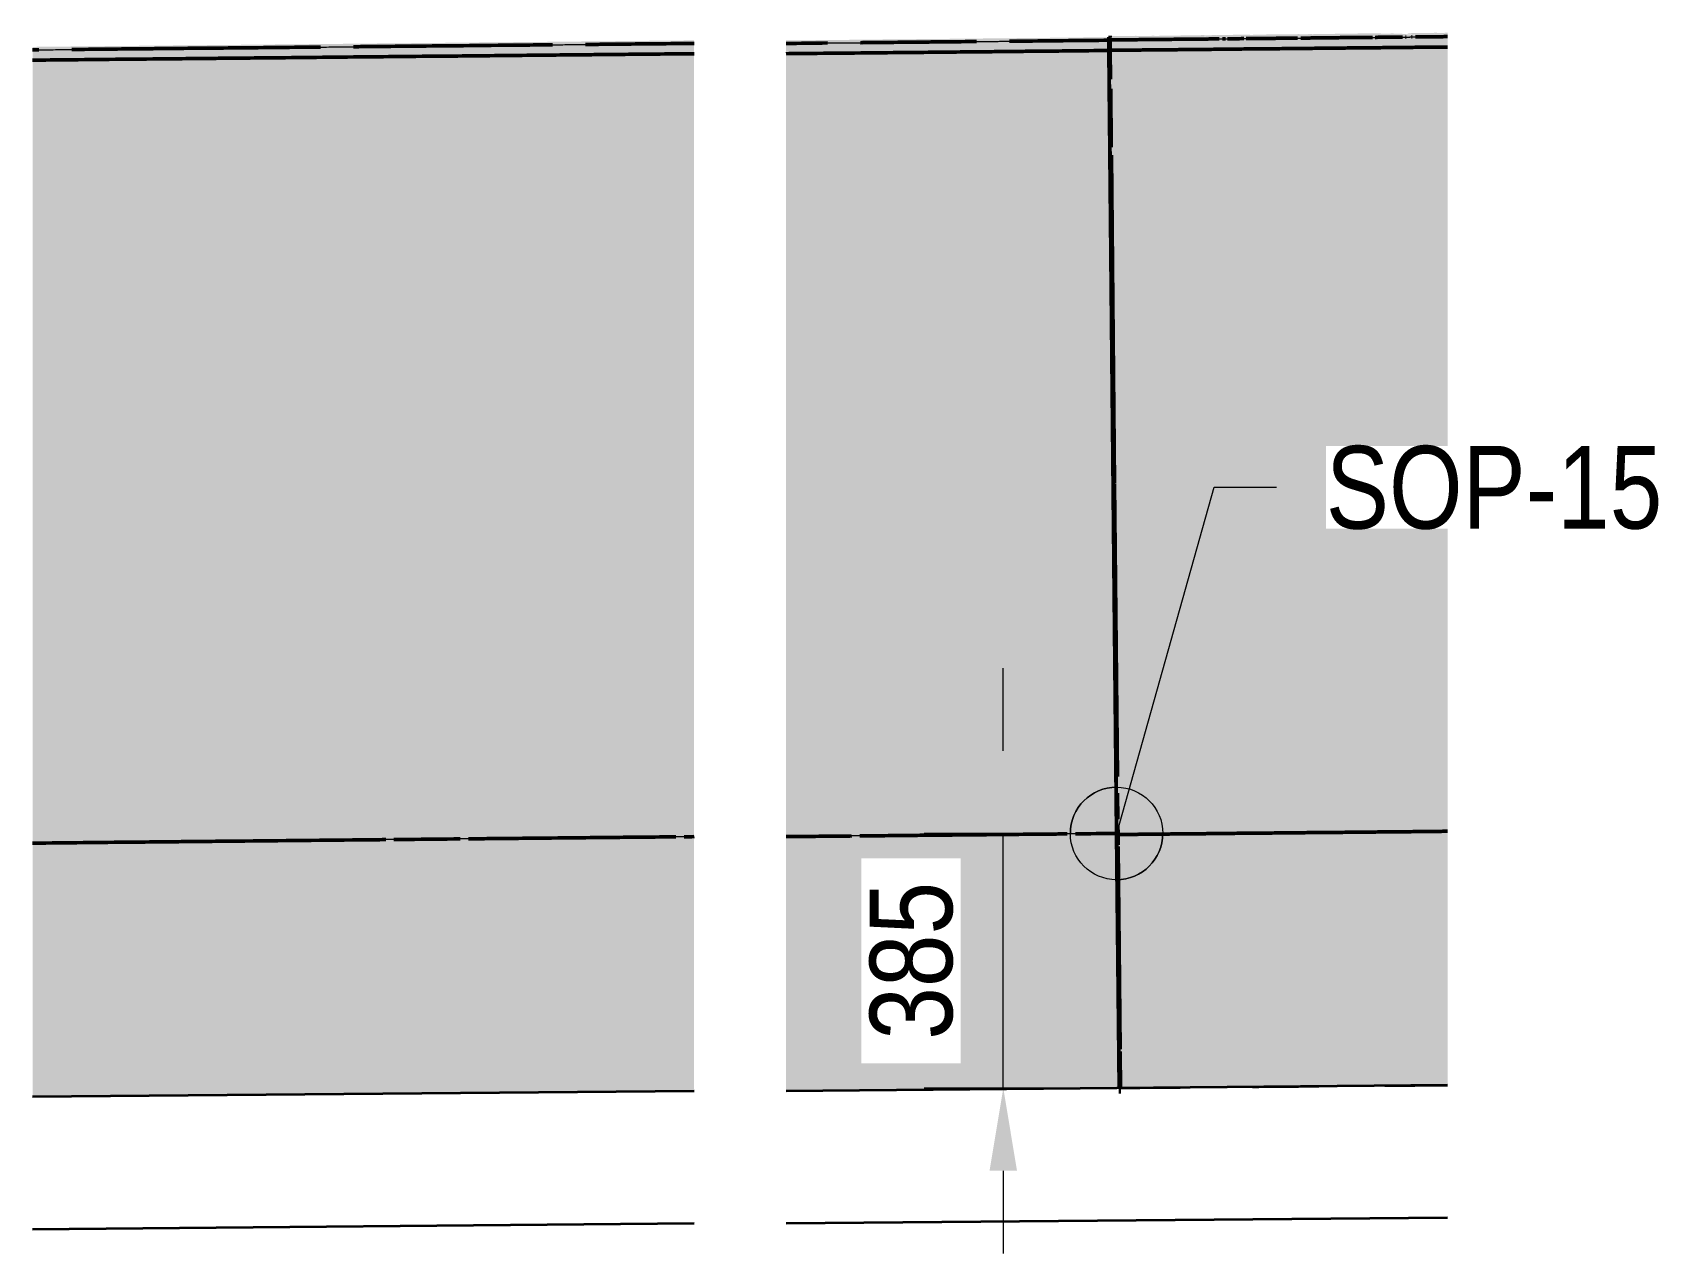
# Model space of a CAD drawing. Header units: metres. Extents: x 0 to 258, y 3 to 25.
# Drawn here: x 54.601 to 57.068, y 21.569 to 23.416 of the extents above; entities that cross this region are included whole.
import ezdxf

# ---------------------------------------------------------------- set-up
doc = ezdxf.new("R2010")
doc.units = ezdxf.units.M
doc.linetypes.add('JacobsDash', pattern=[0.0045, 0.003, -0.0015])
doc.layers.get('Defpoints').update_dxf_attribs({"color": 41})
for name, color, linetype, lineweight in [('A-ANNO-DIMS', 7, 'Continuous', 9), ('A-ANNO-NOTE', 7, 'Continuous', 9), ('A-FLOR', 7, 'Continuous', 50), ('A-FLOR-HDLN', 7, 'JacobsDash', 18), ('G-ANNO-TEXT', 7, 'Continuous', 9)]:
    doc.layers.add(name, color=color, linetype=linetype, lineweight=lineweight)
doc.styles.add('Arial Narrow_2', font='ARIALN.TTF', dxfattribs={"height": 0.125})
doc.dimstyles.new('Dimension_Standard_O__mm_', dxfattribs={"dimscale": 0.3048, "dimtxt": 0.127929, "dimasz": 0.410105, "dimexe": 0.393701, "dimexo": 0.246063, "dimgap": 0.246063, "dimtad": 1, "dimdec": 0, "dimlfac": 1000, "dimzin": 0, "dimdsep": 46, "dimtxsty": 'Arial Narrow_2', "dimsah": 1, "dimcen": 0.09, "dimaunit": 1, "dimadec": 4, "dimazin": 0, "dimtfac": 1, "dimtdec": 4, "dimtix": 1, "dimtmove": 0, "dimatfit": 3, "dimfxl": 1, "dimtvp": 1, "dimtfill": 1, "dimtolj": 1, "dimtzin": 0, "dimlwd": 18, "dimlwe": 18, "dimarcsym": 2})

# ---------------------------------------------------------------- blocks, each defined once
blk = doc.blocks.new('CS_SYMB_SETOUT POINT - 5mm-2022283-Section 179')
at = {"layer": 'A-ANNO-NOTE'}
h = blk.add_hatch(color=256, dxfattribs=at)
edge = h.paths.add_edge_path()
edge.add_line((338.8629, 22.2748), (338.8629, 22.2048))
edge.add_line((338.8629, 22.2048), (338.7929, 22.2048))
edge.add_arc((338.8629, 22.2048), 0.07, 90, 180, ccw=False)
h = blk.add_hatch(color=256, dxfattribs=at)
edge = h.paths.add_edge_path()
edge.add_line((338.8629, 22.1348), (338.8629, 22.2048))
edge.add_line((338.8629, 22.2048), (338.9329, 22.2048))
edge.add_arc((338.8629, 22.2048), 0.07, 270, 360, ccw=False)
for p, q in [((338.8629, 22.1098), (338.8629, 22.2998)), ((338.8629, 22.2048), (338.8629, 22.2748)), ((338.7679, 22.2048), (338.9579, 22.2048)), ((338.7929, 22.2048), (338.8629, 22.2048)), ((338.9329, 22.2048), (338.8629, 22.2048)), ((338.8629, 22.2048), (338.8629, 22.1348))]:
    blk.add_line(p, q, dxfattribs=at)
blk.add_circle((338.8629, 22.2048), 0.07, dxfattribs=at)
for start, end in [(90, 180), (270, 360)]:
    blk.add_arc((338.8629, 22.2048), 0.07, start, end, dxfattribs=at)
blk = doc.blocks.new('DIMBLOCK16-Section 179')
at = {"layer": 'A-ANNO-DIMS', "color": 0, "lineweight": 18, "transparency": 16777216}
for p, q in [((56.07, 22.3298), (56.07, 22.4548)), ((56.0716, 22.2048), (55.95, 22.2048)), ((56.07, 21.8194), (56.07, 22.2048)), ((56.1474, 21.8194), (55.95, 21.8194)), ((56.07, 21.6944), (56.07, 21.5694))]:
    blk.add_line(p, q, dxfattribs=at)
at = {"layer": 'A-ANNO-DIMS', "color": 0, "transparency": 16777216}
for points in [[(56.0492, 22.3298), (56.0908, 22.3298), (56.07, 22.2048)], [(56.0492, 21.6944), (56.0908, 21.6944), (56.07, 21.8194)]]:
    blk.add_solid(points, dxfattribs=at)
at = {"layer": 'Defpoints', "color": 0, "transparency": 16777216}
for p in [(56.07, 22.2048), (56.1466, 22.2048), (56.2224, 21.8194)]:
    blk.add_point(p, dxfattribs=at)
at = {"layer": 'A-ANNO-DIMS', "color": 0, "lineweight": 18, "transparency": 16777216, "insert": (55.9312, 22.0121), "char_height": 0.125, "width": 0.285099, "attachment_point": 5, "rotation": 90, "style": 'Arial Narrow_2', "bg_fill": 3, "box_fill_scale": 1.1, "bg_fill_color": 256, "bg_fill_true_color": 13158600, "bg_fill_transparency": 0}
blk.add_mtext('\\A1;385', dxfattribs=at)

msp = doc.modelspace()

# ---------------------------------------------------------------- hatches: boundary and pattern name
at = {"layer": 'A-FLOR', "lineweight": 5, "true_color": 0xc0c0c0}
h = msp.add_hatch(color=9, dxfattribs=at)
h.paths.add_polyline_path([(56.2535, 23.4055), (56.2508, 23.4061), (56.2319, 23.406), (56.2319, 23.4058), (56.2498, 23.4056)])
h.paths.add_polyline_path([(56.2682, 23.4057), (56.264, 23.4062), (56.2435, 23.4074), (56.2319, 23.4073), (56.2319, 23.407), (56.2679, 23.4057)])
h.paths.add_polyline_path([(56.7266, 23.4153), (56.7134, 23.4161), (56.7209, 23.4156), (56.7263, 23.4153)])
h.paths.add_polyline_path([(56.2821, 23.4058), (56.281, 23.4061), (56.2672, 23.408), (56.3016, 23.406), (56.7426, 23.4105), (56.7426, 23.4153), (56.723, 23.4162), (56.723, 23.4162), (56.7209, 23.4159), (56.719, 23.4157), (56.7035, 23.416), (56.6828, 23.4154), (56.6775, 23.4154), (56.687, 23.4148), (56.6816, 23.4145), (56.6994, 23.4122), (56.6719, 23.4147), (56.6662, 23.4147), (56.6581, 23.4152), (56.6528, 23.4147), (56.6331, 23.4153), (56.583, 23.4148), (56.5771, 23.4148), (56.564, 23.4141), (56.5548, 23.4143), (56.5392, 23.4144), (56.5392, 23.414), (56.5314, 23.4141), (56.5343, 23.4135), (56.5157, 23.4141), (56.5157, 23.4137), (56.5006, 23.414), (56.5005, 23.414), (56.4531, 23.4133), (56.4443, 23.4134), (56.4489, 23.4129), (56.4297, 23.4133), (56.417, 23.413), (56.4069, 23.413), (56.4062, 23.4128), (56.385, 23.4128), (56.3827, 23.4127), (56.3934, 23.412), (56.3671, 23.4127), (56.3671, 23.4127), (56.3728, 23.4122), (56.3603, 23.4124), (56.3593, 23.4122), (56.3436, 23.4121), (56.3165, 23.4116), (56.3058, 23.4118), (56.3068, 23.4113), (56.2944, 23.4116), (56.2959, 23.411), (56.2858, 23.4114), (56.2824, 23.411), (56.2669, 23.4117), (56.2732, 23.4113), (56.26, 23.4115), (56.2436, 23.4115), (56.2436, 23.4115), (56.2419, 23.4113), (56.2318, 23.411), (56.2319, 23.4078), (56.2613, 23.4075), (56.2821, 23.4058)])
h.paths.add_polyline_path([(56.2909, 23.4059), (56.2869, 23.4063), (56.2889, 23.406)])
h.paths.add_polyline_path([(56.3147, 23.4073), (56.2983, 23.4084), (56.3124, 23.4075)])
h.paths.add_polyline_path([(56.254, 23.4077), (56.2534, 23.4078), (56.2539, 23.4077)])
h.paths.add_polyline_path([(56.3428, 23.4082), (56.3428, 23.4082), (56.3416, 23.4083)])
h.paths.add_polyline_path([(56.3856, 23.4105), (56.3627, 23.4115), (56.3761, 23.411), (56.3845, 23.4106)])
h.paths.add_polyline_path([(56.7426, 23.4153), (56.7426, 23.4164), (56.7348, 23.4158)])
for points in [[(54.6007, 23.3903), (55.602, 23.4), (55.602, 23.4046), (54.6007, 23.3948), (54.6007, 23.3904)], [(54.6007, 23.3747), (55.602, 23.3845), (55.602, 23.4), (54.6007, 23.3903), (54.6007, 23.3751)], [(55.7413, 23.4), (56.2298, 23.4048), (56.2298, 23.4094), (56.2245, 23.4094), (56.2232, 23.4093), (55.7413, 23.4045)], [(55.7413, 23.3845), (56.23, 23.3893), (56.2298, 23.4048), (55.7413, 23.4), (55.7413, 23.3923)], [(55.7413, 22.1999), (56.2416, 22.2048), (56.23, 23.3893), (55.7413, 23.3845), (55.7413, 22.2191)], [(56.2321, 23.3896), (56.7426, 23.3946), (56.7426, 23.4103), (56.2319, 23.4053), (56.232, 23.396)], [(54.6007, 22.1902), (55.602, 22.1999), (55.602, 23.3845), (54.6007, 23.3747), (54.6007, 22.2584)], [(55.7413, 21.8149), (56.2453, 21.8193), (56.2416, 22.2048), (55.7413, 22.1999), (55.7413, 21.8163)], [(54.6007, 21.8062), (55.602, 21.815), (55.602, 22.1999), (54.6007, 22.1902), (54.6007, 21.8493)], [(56.2474, 21.8194), (56.2474, 21.8194), (56.2472, 21.8359)]]:
    msp.add_hatch(color=9, dxfattribs=at).paths.add_polyline_path(points)
h = msp.add_hatch(color=9, dxfattribs=at)
h.paths.add_polyline_path([(56.2437, 22.2032), (56.7426, 22.208), (56.7426, 23.3946), (56.2321, 23.3896), (56.2436, 22.207)])
h.paths.add_polyline_path([(56.6634, 22.2073), (56.6634, 22.2073), (56.6633, 22.214)])
h.paths.add_polyline_path([(56.6472, 22.4219), (56.6472, 22.4219), (56.6434, 22.436)])
h = msp.add_hatch(color=9, dxfattribs=at)
h.paths.add_polyline_path([(56.6204, 22.2068), (56.6204, 22.2068), (56.62, 22.1981)])
h.paths.add_polyline_path([(56.2761, 22.2035), (56.2761, 22.2035), (56.2755, 22.1931)])
h.paths.add_polyline_path([(56.2474, 21.8194), (56.7426, 21.8237), (56.7426, 22.208), (56.2437, 22.2032), (56.2473, 21.8359)])

# ---------------------------------------------------------------- linework, layer by layer
at = {"layer": 'A-FLOR'}
for p, q in [((56.2318, 23.4106), (56.2318, 23.4114)), ((56.2298, 23.4094), (56.2298, 23.4048)), ((56.2298, 23.4048), (56.23, 23.3893)), ((56.23, 23.3893), (56.2416, 22.2048)), ((56.2318, 23.4099), (56.2318, 23.4106)), ((56.2318, 23.4091), (56.2318, 23.4099)), ((56.2319, 23.4053), (56.2319, 23.406)), ((56.232, 23.3896), (56.2319, 23.4053)), ((56.2325, 23.3457), (56.232, 23.3896)), ((56.2335, 23.2433), (56.2326, 23.3314)), ((56.2385, 22.7345), (56.2336, 23.2308)), ((56.2428, 22.291), (56.2385, 22.7339)), ((56.2434, 22.2266), (56.243, 22.2657)), ((56.2416, 22.2048), (56.2453, 21.8193)), ((56.2437, 22.2032), (56.2435, 22.2178)), ((56.2438, 22.1875), (56.2437, 22.2032)), ((56.2468, 21.8783), (56.2438, 22.1849)), ((56.2474, 21.8194), (56.2469, 21.875))]:
    msp.add_line(p, q, dxfattribs=at)
at = {"layer": 'A-FLOR', "lineweight": 35}
for p, q in [((55.602, 21.815), (54.6007, 21.8062)), ((56.7426, 21.8237), (55.7413, 21.8149)), ((54.6007, 21.6062), (55.602, 21.615)), ((55.7413, 21.6149), (56.7426, 21.6237))]:
    msp.add_line(p, q, dxfattribs=at)
at = {"layer": 'A-FLOR'}
for points, knots in [([(54.6007, 23.3903), (54.6029, 23.3903), (54.6061, 23.3903), (54.6092, 23.3903), (54.6101, 23.3904)], [-0.0470848536, -0.0470848536, -0.0470848536, -0.0470848536, -0.046875, -0.0467882633, -0.0467882633, -0.0467882633, -0.0467882633]), ([(54.8358, 23.3926), (54.842, 23.3926), (54.8671, 23.3929), (54.8922, 23.3931), (54.911, 23.3933)], [-0.039651071, -0.039651071, -0.039651071, -0.039651071, -0.0390625, -0.037272169, -0.037272169, -0.037272169, -0.037272169]), ([(55.0866, 23.395), (55.0916, 23.3951), (55.1083, 23.3952), (55.125, 23.3954), (55.1368, 23.3955)], [-0.031720856, -0.031720856, -0.031720856, -0.031720856, -0.03125, -0.030134925, -0.030134925, -0.030134925, -0.030134925]), ([(55.2622, 23.3967), (55.291, 23.397), (55.3328, 23.3974), (55.3746, 23.3978), (55.3876, 23.398)], [-0.026169707, -0.026169707, -0.026169707, -0.026169707, -0.0234375, -0.0222046, -0.0222046, -0.0222046, -0.0222046]), ([(55.4628, 23.3987), (55.4659, 23.3987), (55.4743, 23.3988), (55.4827, 23.3989), (55.4879, 23.3989)], [-0.0198254424, -0.0198254424, -0.0198254424, -0.0198254424, -0.01953125, -0.0190326633, -0.0190326633, -0.0190326633, -0.0190326633]), ([(55.5381, 23.3994), (55.5573, 23.3996), (55.5786, 23.3998), (55.5999, 23.4), (55.602, 23.4)], [-0.017446377, -0.017446377, -0.017446377, -0.017446377, -0.015625, -0.015424969, -0.015424969, -0.015424969, -0.015424969]), ([(55.8541, 23.4011), (55.856, 23.4012), (55.8727, 23.4013), (55.8894, 23.4015), (55.9042, 23.4016)], [-0.011895321, -0.011895321, -0.011895321, -0.011895321, -0.01171875, -0.010309601, -0.010309601, -0.010309601, -0.010309601]), ([(56.0046, 23.3871), (55.9975, 23.387), (55.9724, 23.3868), (55.9474, 23.3865), (55.9294, 23.3863)], [0.007137193, 0.007137193, 0.007137193, 0.007137193, 0.0078125, 0.009516257, 0.009516257, 0.009516257, 0.009516257]), ([(55.9794, 23.4024), (55.9806, 23.4024), (55.9973, 23.4025), (56.014, 23.4027), (56.0295, 23.4029)], [-0.007930214, -0.007930214, -0.007930214, -0.007930214, -0.0078125, -0.006344171, -0.006344171, -0.006344171, -0.006344171]), ([(56.0798, 23.3878), (56.0785, 23.3878), (56.0668, 23.3877), (56.0418, 23.3874), (56.018, 23.3872), (56.0046, 23.3871)], [0.004758128, 0.004758128, 0.004758128, 0.004758128, 0.004882812, 0.005859375, 0.007136996, 0.007136996, 0.007136996, 0.007136996]), ([(56.1301, 23.3883), (56.1223, 23.3882), (56.1056, 23.3881), (56.0888, 23.3879), (56.0798, 23.3878)], [0.003172086, 0.003172086, 0.003172086, 0.003172086, 0.00390625, 0.004757941, 0.004757941, 0.004757941, 0.004757941]), ([(56.1048, 23.4036), (56.1054, 23.4036), (56.1267, 23.4038), (56.1686, 23.4042), (56.2095, 23.4046), (56.2298, 23.4048)], [-0.003965107, -0.003965107, -0.003965107, -0.003965107, -0.00390625, -0.001953125, 0, 0, 0, 0]), ([(56.23, 23.3893), (56.2096, 23.3891), (56.1765, 23.3888), (56.143, 23.3884), (56.1301, 23.3883)], [0, 0, 0, 0, 0.001953125, 0.003171984, 0.003171984, 0.003171984, 0.003171984]), ([(56.2319, 23.4053), (56.2361, 23.4053), (56.2422, 23.4054), (56.2461, 23.4054), (56.2476, 23.4055), (56.2481, 23.4055)], [0, 0, 0, 0, 0.000488281, 0.000976562, 0.001292526, 0.001292526, 0.001292526, 0.001292526]), ([(56.2583, 23.3898), (56.2572, 23.3898), (56.2555, 23.3898), (56.2532, 23.3898), (56.2513, 23.3898), (56.2492, 23.3898), (56.2468, 23.3897), (56.2424, 23.3897), (56.2363, 23.3896), (56.232, 23.3896)], [-0.00390625, -0.00390625, -0.00390625, -0.00390625, -0.002929688, -0.002441406, -0.001953125, -0.001464844, -0.000976562, -0.000488281, 0, 0, 0, 0]), ([(56.2481, 23.4055), (56.2484, 23.4055), (56.2495, 23.4055), (56.2512, 23.4055), (56.2526, 23.4055), (56.2534, 23.4055), (56.2535, 23.4055)], [0.001292825, 0.001292825, 0.001292825, 0.001292825, 0.001464844, 0.001953125, 0.002441406, 0.002582664, 0.002582664, 0.002582664, 0.002582664]), ([(56.2535, 23.4055), (56.254, 23.4055), (56.2556, 23.4055), (56.2578, 23.4056), (56.2596, 23.4056), (56.2602, 23.4056)], [0.00258565, 0.00258565, 0.00258565, 0.00258565, 0.002929688, 0.00390625, 0.004522375, 0.004522375, 0.004522375, 0.004522375]), ([(56.2625, 23.3899), (56.2622, 23.3899), (56.2608, 23.3899), (56.2594, 23.3899), (56.2583, 23.3898)], [-0.005171158, -0.005171158, -0.005171158, -0.005171158, -0.004882812, -0.00390625, -0.00390625, -0.00390625, -0.00390625]), ([(56.2602, 23.4056), (56.2606, 23.4056), (56.2621, 23.4056), (56.2638, 23.4056), (56.2651, 23.4056), (56.2654, 23.4056)], [0.004524887, 0.004524887, 0.004524887, 0.004524887, 0.004882812, 0.005859375, 0.0061763, 0.0061763, 0.0061763, 0.0061763]), ([(56.2929, 23.3902), (56.2924, 23.3902), (56.29, 23.3902), (56.286, 23.3901), (56.2808, 23.3901), (56.2757, 23.39), (56.2713, 23.39), (56.2675, 23.3899), (56.2649, 23.3899), (56.2632, 23.3899), (56.2625, 23.3899)], [-0.01615779, -0.01615779, -0.01615779, -0.01615779, -0.015625, -0.01367188, -0.01171875, -0.00976562, -0.0078125, -0.00683594, -0.00585938, -0.0051713, -0.0051713, -0.0051713, -0.0051713]), ([(56.2663, 23.4056), (56.2666, 23.4056), (56.268, 23.4057), (56.2711, 23.4057), (56.2755, 23.4057), (56.2806, 23.4058), (56.2858, 23.4058), (56.2912, 23.4059), (56.2967, 23.4059), (56.3007, 23.406), (56.3027, 23.406)], [0.00646439, 0.00646439, 0.00646439, 0.00646439, 0.00683594, 0.0078125, 0.00976562, 0.01171875, 0.01367188, 0.015625, 0.01757812, 0.01939237, 0.01939237, 0.01939237, 0.01939237]), ([(56.2987, 23.3902), (56.2982, 23.3902), (56.2962, 23.3902), (56.2943, 23.3902), (56.2929, 23.3902)], [-0.018098463, -0.018098463, -0.018098463, -0.018098463, -0.017578125, -0.01616031, -0.01616031, -0.01616031, -0.01616031]), ([(56.3072, 23.3903), (56.3058, 23.3903), (56.3029, 23.3903), (56.3002, 23.3903), (56.2987, 23.3902)], [-0.020685197, -0.020685197, -0.020685197, -0.020685197, -0.01953125, -0.018099548, -0.018099548, -0.018099548, -0.018099548]), ([(56.3027, 23.406), (56.3028, 23.406), (56.3042, 23.406), (56.3057, 23.406), (56.307, 23.406)], [0.019394157, 0.019394157, 0.019394157, 0.019394157, 0.01953125, 0.020685197, 0.020685197, 0.020685197, 0.020685197]), ([(56.307, 23.406), (56.3102, 23.4061), (56.3181, 23.4061), (56.3271, 23.4062), (56.3324, 23.4063)], [0.020686231, 0.020686231, 0.020686231, 0.020686231, 0.0234375, 0.027147377, 0.027147377, 0.027147377, 0.027147377]), ([(56.3382, 23.3906), (56.3366, 23.3906), (56.3293, 23.3905), (56.3185, 23.3904), (56.3104, 23.3904), (56.3072, 23.3903)], [-0.028439919, -0.028439919, -0.028439919, -0.028439919, -0.02734375, -0.0234375, -0.020685992, -0.020685992, -0.020685992, -0.020685992]), ([(56.3324, 23.4063), (56.3327, 23.4063), (56.3336, 23.4063), (56.3345, 23.4063), (56.3352, 23.4063)], [0.0271493213, 0.0271493213, 0.0271493213, 0.0271493213, 0.02734375, 0.0277947006, 0.0277947006, 0.0277947006, 0.0277947006]), ([(56.3437, 23.4064), (56.346, 23.4064), (56.3537, 23.4065), (56.3614, 23.4066), (56.3668, 23.4066)], [0.029735543, 0.029735543, 0.029735543, 0.029735543, 0.03125, 0.034905484, 0.034905484, 0.034905484, 0.034905484]), ([(56.3554, 23.3908), (56.3538, 23.3908), (56.3509, 23.3908), (56.348, 23.3907), (56.3467, 23.3907)], [-0.032318629, -0.032318629, -0.032318629, -0.032318629, -0.03125, -0.030381383, -0.030381383, -0.030381383, -0.030381383]), ([(56.3726, 23.391), (56.3711, 23.3909), (56.3654, 23.3909), (56.3597, 23.3908), (56.3554, 23.3908)], [-0.036199095, -0.036199095, -0.036199095, -0.036199095, -0.03515625, -0.032320621, -0.032320621, -0.032320621, -0.032320621]), ([(56.3668, 23.4066), (56.3671, 23.4066), (56.37, 23.4066), (56.3728, 23.4067), (56.3752, 23.4067)], [0.03490627, 0.03490627, 0.03490627, 0.03490627, 0.03515625, 0.036845507, 0.036845507, 0.036845507, 0.036845507]), ([(56.4244, 23.3915), (56.4216, 23.3914), (56.4137, 23.3914), (56.4007, 23.3912), (56.3864, 23.3911), (56.3767, 23.391), (56.3726, 23.391)], [-0.04912734, -0.04912734, -0.04912734, -0.04912734, -0.046875, -0.04296875, -0.0390625, -0.03619991, -0.03619991, -0.03619991, -0.03619991]), ([(56.378, 23.4067), (56.3802, 23.4067), (56.3839, 23.4068), (56.3874, 23.4068), (56.3888, 23.4068)], [0.03749192, 0.03749192, 0.03749192, 0.03749192, 0.0390625, 0.040077569, 0.040077569, 0.040077569, 0.040077569]), ([(56.4119, 23.4071), (56.4131, 23.4071), (56.4194, 23.4071), (56.4268, 23.4072), (56.433, 23.4073), (56.4342, 23.4073)], [0.045895281, 0.045895281, 0.045895281, 0.045895281, 0.046875, 0.05078125, 0.051712993, 0.051712993, 0.051712993, 0.051712993]), ([(56.7092, 23.3943), (56.7078, 23.3942), (56.7013, 23.3942), (56.6899, 23.3941), (56.6747, 23.3939), (56.6548, 23.3937), (56.6294, 23.3935), (56.5987, 23.3932), (56.5681, 23.3929), (56.5377, 23.3926), (56.5123, 23.3923), (56.4919, 23.3921), (56.4765, 23.392), (56.4612, 23.3918), (56.4458, 23.3917), (56.4336, 23.3916), (56.4265, 23.3915), (56.4244, 23.3915)], [-0.12217143, -0.12217143, -0.12217143, -0.12217143, -0.12109375, -0.1171875, -0.11328125, -0.109375, -0.1015625, -0.09375, -0.0859375, -0.078125, -0.0703125, -0.06640625, -0.0625, -0.05859375, -0.0546875, -0.05078125, -0.04912829, -0.04912829, -0.04912829, -0.04912829]), ([(56.4416, 23.4073), (56.443, 23.4074), (56.4447, 23.4074), (56.4463, 23.4074), (56.4467, 23.4074)], [0.053653544, 0.053653544, 0.053653544, 0.053653544, 0.0546875, 0.054943983, 0.054943983, 0.054943983, 0.054943983]), ([(56.4568, 23.4075), (56.4582, 23.4075), (56.4608, 23.4075), (56.4633, 23.4076), (56.4645, 23.4076)], [0.057531921, 0.057531921, 0.057531921, 0.057531921, 0.05859375, 0.059469652, 0.059469652, 0.059469652, 0.059469652]), ([(56.4721, 23.4076), (56.4735, 23.4077), (56.4761, 23.4077), (56.4786, 23.4077), (56.4797, 23.4077)], [0.061409179, 0.061409179, 0.061409179, 0.061409179, 0.0625, 0.0633477, 0.0633477, 0.0633477, 0.0633477]), ([(56.4873, 23.4078), (56.4939, 23.4079), (56.5032, 23.408), (56.5125, 23.408), (56.5152, 23.4081)], [0.065287654, 0.065287654, 0.065287654, 0.065287654, 0.0703125, 0.07239819, 0.07239819, 0.07239819, 0.07239819]), ([(56.5304, 23.4082), (56.5328, 23.4082), (56.542, 23.4083), (56.5512, 23.4084), (56.558, 23.4085)], [0.076277148, 0.076277148, 0.076277148, 0.076277148, 0.078125, 0.083385532, 0.083385532, 0.083385532, 0.083385532]), ([(56.5656, 23.4086), (56.5664, 23.4086), (56.5756, 23.4087), (56.5849, 23.4088), (56.5934, 23.4088)], [0.08532775, 0.08532775, 0.08532775, 0.08532775, 0.0859375, 0.092436442, 0.092436442, 0.092436442, 0.092436442]), ([(56.5934, 23.4088), (56.5951, 23.4088), (56.607, 23.409), (56.6188, 23.4091), (56.6289, 23.4092)], [0.092436975, 0.092436975, 0.092436975, 0.092436975, 0.09375, 0.101486749, 0.101486749, 0.101486749, 0.101486749]), ([(56.6365, 23.4093), (56.6442, 23.4093), (56.6568, 23.4095), (56.6692, 23.4096), (56.674, 23.4096)], [0.103425986, 0.103425986, 0.103425986, 0.103425986, 0.109375, 0.113122172, 0.113122172, 0.113122172, 0.113122172]), ([(56.6939, 23.4098), (56.6975, 23.4099), (56.7051, 23.4099), (56.7127, 23.41), (56.7166, 23.41)], [0.118293471, 0.118293471, 0.118293471, 0.118293471, 0.12109375, 0.124110894, 0.124110894, 0.124110894, 0.124110894]), ([(56.7426, 23.3946), (56.7403, 23.3946), (56.733, 23.3945), (56.7217, 23.3944), (56.7129, 23.3943), (56.7092, 23.3943)], [-0.130730628, -0.130730628, -0.130730628, -0.130730628, -0.12890625, -0.125, -0.122171946, -0.122171946, -0.122171946, -0.122171946]), ([(56.7166, 23.41), (56.7178, 23.41), (56.7203, 23.4101), (56.7229, 23.4101), (56.7242, 23.4101)], [0.124111183, 0.124111183, 0.124111183, 0.124111183, 0.125, 0.126050285, 0.126050285, 0.126050285, 0.126050285]), ([(56.7293, 23.4102), (56.7313, 23.4102), (56.7358, 23.4102), (56.7402, 23.4103), (56.7426, 23.4103)], [0.127343245, 0.127343245, 0.127343245, 0.127343245, 0.12890625, 0.13079076, 0.13079076, 0.13079076, 0.13079076]), ([(54.6604, 23.3753), (54.6428, 23.3751), (54.6229, 23.3749), (54.603, 23.3747), (54.6007, 23.3747)], [0.045202469, 0.045202469, 0.045202469, 0.045202469, 0.046875, 0.047089657, 0.047089657, 0.047089657, 0.047089657]), ([(54.8861, 23.3775), (54.8756, 23.3774), (54.8505, 23.3772), (54.8255, 23.3769), (54.8109, 23.3768)], [0.038065028, 0.038065028, 0.038065028, 0.038065028, 0.0390625, 0.040444027, 0.040444027, 0.040444027, 0.040444027]), ([(55.162, 23.3802), (55.1419, 23.38), (55.1168, 23.3798), (55.0917, 23.3795), (55.0868, 23.3795)], [0.029342069, 0.029342069, 0.029342069, 0.029342069, 0.03125, 0.031720856, 0.031720856, 0.031720856, 0.031720856]), ([(55.4379, 23.3829), (55.4082, 23.3826), (55.3413, 23.382), (55.2744, 23.3813), (55.2372, 23.3809)], [0.020618557, 0.020618557, 0.020618557, 0.020618557, 0.0234375, 0.026962528, 0.026962528, 0.026962528, 0.026962528]), ([(55.5132, 23.3836), (55.4995, 23.3835), (55.4745, 23.3833), (55.4494, 23.383), (55.4379, 23.3829)], [0.018239492, 0.018239492, 0.018239492, 0.018239492, 0.01953125, 0.020618516, 0.020618516, 0.020618516, 0.020618516]), ([(55.602, 23.3845), (55.6, 23.3845), (55.5871, 23.3844), (55.5742, 23.3842), (55.5633, 23.3841)], [0.015429773, 0.015429773, 0.015429773, 0.015429773, 0.015625, 0.01665345, 0.01665345, 0.01665345, 0.01665345]), ([(55.9294, 23.3863), (55.9062, 23.3861), (55.8812, 23.3859), (55.8561, 23.3856), (55.8542, 23.3856)], [0.009516605, 0.009516605, 0.009516605, 0.009516605, 0.01171875, 0.011895321, 0.011895321, 0.011895321, 0.011895321]), ([(56.0411, 22.2029), (56.0303, 22.2028), (56.0052, 22.2025), (55.9802, 22.2023), (55.9659, 22.2021)], [0.006349308, 0.006349308, 0.006349308, 0.006349308, 0.007371007, 0.008730119, 0.008730119, 0.008730119, 0.008730119]), ([(56.1416, 22.2038), (56.1232, 22.2037), (56.0918, 22.2034), (56.0584, 22.203), (56.0432, 22.2029), (56.0411, 22.2029)], [0.003174853, 0.003174853, 0.003174853, 0.003174853, 0.004914005, 0.006142506, 0.006349206, 0.006349206, 0.006349206, 0.006349206]), ([(56.1667, 22.2041), (56.1659, 22.2041), (56.1576, 22.204), (56.1492, 22.2039), (56.1416, 22.2038)], [0.0023809524, 0.0023809524, 0.0023809524, 0.0023809524, 0.0024570025, 0.0031746032, 0.0031746032, 0.0031746032, 0.0031746032]), ([(56.2437, 22.2032), (56.2479, 22.2032), (56.254, 22.2033), (56.2584, 22.2033), (56.2608, 22.2033), (56.2629, 22.2033), (56.2648, 22.2034), (56.2671, 22.2034), (56.2688, 22.2034), (56.2699, 22.2034)], [0, 0, 0, 0, 0.000488281, 0.000976562, 0.001464844, 0.001953125, 0.002441406, 0.002929688, 0.00390625, 0.00390625, 0.00390625, 0.00390625]), ([(56.2699, 22.2034), (56.271, 22.2034), (56.2732, 22.2034), (56.2762, 22.2035), (56.2791, 22.2035), (56.2809, 22.2035), (56.2818, 22.2035)], [0.00390625, 0.00390625, 0.00390625, 0.00390625, 0.004882812, 0.005859375, 0.006835938, 0.007755534, 0.007755534, 0.007755534, 0.007755534]), ([(56.2819, 22.2035), (56.2838, 22.2035), (56.2874, 22.2036), (56.2926, 22.2036), (56.2977, 22.2037), (56.3012, 22.2037), (56.3029, 22.2037)], [0.0078125, 0.0078125, 0.0078125, 0.0078125, 0.009765625, 0.01171875, 0.013671875, 0.015511058, 0.015511058, 0.015511058, 0.015511058]), ([(56.3029, 22.2037), (56.303, 22.2037), (56.305, 22.2038), (56.3075, 22.2038), (56.31, 22.2038), (56.3105, 22.2038)], [0.015513898, 0.015513898, 0.015513898, 0.015513898, 0.015625, 0.017578125, 0.018095811, 0.018095811, 0.018095811, 0.018095811]), ([(56.3146, 22.2038), (56.3147, 22.2039), (56.3161, 22.2039), (56.3176, 22.2039), (56.3189, 22.2039)], [0.019392372, 0.019392372, 0.019392372, 0.019392372, 0.01953125, 0.020684044, 0.020684044, 0.020684044, 0.020684044]), ([(56.3189, 22.2039), (56.322, 22.2039), (56.3301, 22.204), (56.3408, 22.2041), (56.3481, 22.2042), (56.3497, 22.2042)], [0.020685197, 0.020685197, 0.020685197, 0.020685197, 0.0234375, 0.02734375, 0.028441415, 0.028441415, 0.028441415, 0.028441415]), ([(56.3497, 22.2042), (56.3538, 22.2042), (56.3595, 22.2043), (56.3653, 22.2043), (56.3669, 22.2044)], [0.028442146, 0.028442146, 0.028442146, 0.028442146, 0.03125, 0.032319411, 0.032319411, 0.032319411, 0.032319411]), ([(56.3727, 22.2044), (56.375, 22.2044), (56.3831, 22.2045), (56.3966, 22.2047), (56.4125, 22.2048), (56.4276, 22.205), (56.4425, 22.2051), (56.4575, 22.2052), (56.4729, 22.2054), (56.4882, 22.2055), (56.5035, 22.2057), (56.5238, 22.2059), (56.5492, 22.2061), (56.5798, 22.2064), (56.6103, 22.2067), (56.6409, 22.207), (56.6715, 22.2073), (56.702, 22.2076), (56.7257, 22.2079), (56.7393, 22.208), (56.7426, 22.208)], [0.03361345, 0.03361345, 0.03361345, 0.03361345, 0.03515625, 0.0390625, 0.04296875, 0.046875, 0.05078125, 0.0546875, 0.05859375, 0.0625, 0.06640625, 0.0703125, 0.078125, 0.0859375, 0.09375, 0.1015625, 0.109375, 0.1171875, 0.125, 0.12755545, 0.12755545, 0.12755545, 0.12755545]), ([(54.8967, 22.193), (54.8839, 22.1929), (54.8588, 22.1927), (54.8337, 22.1924), (54.8215, 22.1923)], [0.038095238, 0.038095238, 0.038095238, 0.038095238, 0.039312039, 0.040476097, 0.040476097, 0.040476097, 0.040476097]), ([(55.2481, 22.1965), (55.2218, 22.1962), (55.1883, 22.1959), (55.1549, 22.1956), (55.1477, 22.1955)], [0.026984127, 0.026984127, 0.026984127, 0.026984127, 0.029484029, 0.03015873, 0.03015873, 0.03015873, 0.03015873]), ([(55.4992, 22.1989), (55.4928, 22.1989), (55.4677, 22.1986), (55.4425, 22.1984), (55.4239, 22.1982)], [0.019047845, 0.019047845, 0.019047845, 0.019047845, 0.01965602, 0.021428571, 0.021428571, 0.021428571, 0.021428571]), ([(55.8153, 22.2007), (55.8021, 22.2005), (55.7854, 22.2004), (55.7687, 22.2002), (55.7651, 22.2002)], [0.013492078, 0.013492078, 0.013492078, 0.013492078, 0.014742015, 0.015079278, 0.015079278, 0.015079278, 0.015079278]), ([(55.8906, 22.2014), (55.8782, 22.2013), (55.8657, 22.2011), (55.8531, 22.201), (55.853, 22.201)], [0.011111259, 0.011111259, 0.011111259, 0.011111259, 0.012285012, 0.01230189, 0.01230189, 0.01230189, 0.01230189]), ([(55.9659, 22.2021), (55.9543, 22.202), (55.9292, 22.2018), (55.9041, 22.2015), (55.8906, 22.2014)], [0.008730159, 0.008730159, 0.008730159, 0.008730159, 0.00982801, 0.011111111, 0.011111111, 0.011111111, 0.011111111])]:
    msp.add_open_spline(points, degree=3, knots=knots, dxfattribs=at)
for points in [[(54.6603, 23.3908), (54.677, 23.391), (54.6937, 23.3912), (54.7104, 23.3913)], [(54.7104, 23.3913), (54.7271, 23.3915), (54.7439, 23.3917), (54.7606, 23.3918)], [(54.7606, 23.3918), (54.7689, 23.3919), (54.7773, 23.392), (54.7857, 23.3921)], [(54.7857, 23.3921), (54.8024, 23.3922), (54.8191, 23.3924), (54.8358, 23.3926)], [(54.911, 23.3933), (54.9528, 23.3937), (54.9946, 23.3941), (55.0364, 23.3945)], [(55.1368, 23.3955), (55.1535, 23.3957), (55.1702, 23.3958), (55.1869, 23.396)], [(55.1869, 23.396), (55.212, 23.3962), (55.2371, 23.3965), (55.2622, 23.3967)], [(55.4378, 23.3984), (55.4461, 23.3985), (55.4545, 23.3986), (55.4628, 23.3987)], [(55.4879, 23.3989), (55.5046, 23.3991), (55.5214, 23.3993), (55.5381, 23.3994)], [(55.7413, 23.4), (55.7622, 23.4002), (55.783, 23.4004), (55.8039, 23.4007)], [(55.9042, 23.4016), (55.9209, 23.4018), (55.9376, 23.402), (55.9543, 23.4021)], [(55.9543, 23.4021), (55.9627, 23.4022), (55.971, 23.4023), (55.9794, 23.4024)], [(56.0796, 23.4033), (56.088, 23.4034), (56.0964, 23.4035), (56.1048, 23.4036)], [(56.3352, 23.4063), (56.338, 23.4063), (56.3409, 23.4064), (56.3437, 23.4064)], [(56.3467, 23.3907), (56.3439, 23.3907), (56.341, 23.3907), (56.3382, 23.3906)], [(56.3752, 23.4067), (56.3762, 23.4067), (56.3771, 23.4067), (56.378, 23.4067)], [(56.3888, 23.4068), (56.3915, 23.4069), (56.3941, 23.4069), (56.3967, 23.4069)], [(56.4018, 23.407), (56.4033, 23.407), (56.4048, 23.407), (56.4062, 23.407)], [(56.4094, 23.407), (56.4102, 23.407), (56.411, 23.4071), (56.4119, 23.4071)], [(56.4375, 23.4073), (56.4389, 23.4073), (56.4403, 23.4073), (56.4416, 23.4073)], [(56.4467, 23.4074), (56.45, 23.4074), (56.4534, 23.4075), (56.4568, 23.4075)], [(56.4645, 23.4076), (56.467, 23.4076), (56.4696, 23.4076), (56.4721, 23.4076)], [(56.4797, 23.4077), (56.4823, 23.4077), (56.4848, 23.4078), (56.4873, 23.4078)], [(56.5203, 23.4081), (56.5236, 23.4082), (56.527, 23.4082), (56.5304, 23.4082)], [(56.558, 23.4085), (56.5605, 23.4085), (56.5631, 23.4085), (56.5656, 23.4086)], [(56.6331, 23.4092), (56.6342, 23.4092), (56.6354, 23.4092), (56.6365, 23.4093)], [(56.6789, 23.4097), (56.6793, 23.4097), (56.6797, 23.4097), (56.68, 23.4097)], [(56.6878, 23.4098), (56.6882, 23.4098), (56.6886, 23.4098), (56.6889, 23.4098)], [(56.7242, 23.4101), (56.7259, 23.4101), (56.7276, 23.4101), (56.7293, 23.4102)], [(54.8109, 23.3768), (54.7607, 23.3763), (54.7106, 23.3758), (54.6604, 23.3753)], [(54.9363, 23.378), (54.9196, 23.3778), (54.9028, 23.3777), (54.8861, 23.3775)], [(55.0115, 23.3787), (54.9864, 23.3785), (54.9614, 23.3783), (54.9363, 23.378)], [(55.0867, 23.3795), (55.0617, 23.3792), (55.0366, 23.379), (55.0115, 23.3787)], [(55.2372, 23.3809), (55.2122, 23.3807), (55.1871, 23.3805), (55.162, 23.3802)], [(55.5633, 23.3841), (55.5466, 23.384), (55.5299, 23.3838), (55.5132, 23.3836)], [(55.779, 23.3849), (55.7664, 23.3847), (55.7538, 23.3846), (55.7413, 23.3845)], [(55.8542, 23.3856), (55.8292, 23.3854), (55.8041, 23.3851), (55.779, 23.3849)], [(56.2416, 22.2048), (56.2209, 22.2046), (56.2001, 22.2044), (56.1793, 22.2042)], [(56.3105, 22.2038), (56.3118, 22.2038), (56.3132, 22.2038), (56.3146, 22.2038)], [(56.3669, 22.2044), (56.3689, 22.2044), (56.3708, 22.2044), (56.3727, 22.2044)], [(54.6207, 22.1903), (54.614, 22.1903), (54.6074, 22.1902), (54.6007, 22.1902)], [(54.696, 22.1911), (54.6709, 22.1908), (54.6458, 22.1906), (54.6207, 22.1903)], [(54.7713, 22.1918), (54.7462, 22.1916), (54.7211, 22.1913), (54.696, 22.1911)], [(54.8215, 22.1923), (54.8047, 22.1921), (54.788, 22.192), (54.7713, 22.1918)], [(55.0975, 22.195), (55.0306, 22.1944), (54.9637, 22.1937), (54.8967, 22.193)], [(55.1352, 22.1954), (55.1226, 22.1953), (55.1101, 22.1951), (55.0975, 22.195)], [(55.2983, 22.197), (55.2858, 22.1968), (55.2732, 22.1967), (55.2607, 22.1966)], [(55.3485, 22.1975), (55.3318, 22.1973), (55.3151, 22.1971), (55.2983, 22.197)], [(55.4239, 22.1982), (55.3988, 22.198), (55.3737, 22.1977), (55.3486, 22.1975)], [(55.5494, 22.1994), (55.5326, 22.1993), (55.5159, 22.1991), (55.4992, 22.1989)], [(55.5745, 22.1997), (55.5661, 22.1996), (55.5578, 22.1995), (55.5494, 22.1994)], [(55.602, 22.1999), (55.597, 22.1999), (55.5921, 22.1998), (55.5871, 22.1998)], [(55.7651, 22.2002), (55.7572, 22.2001), (55.7492, 22.2), (55.7413, 22.1999)], [(55.8404, 22.2009), (55.8321, 22.2008), (55.8237, 22.2007), (55.8153, 22.2007)]]:
    msp.add_open_spline(points, degree=3, dxfattribs=at)
at = {"layer": 'A-FLOR-HDLN'}
for p, q in [((56.2319, 23.406), (56.2318, 23.4091)), ((56.2326, 23.3315), (56.2325, 23.3456)), ((56.2336, 23.2309), (56.2335, 23.2432)), ((56.2385, 22.7339), (56.2385, 22.7344)), ((56.243, 22.2657), (56.2428, 22.2909)), ((56.2435, 22.2178), (56.2434, 22.2265)), ((56.2438, 22.1849), (56.2438, 22.1875)), ((56.2469, 21.875), (56.2468, 21.8783)), ((56.2453, 21.8193), (56.2453, 21.8192)), ((56.2453, 21.8192), (56.2454, 21.8115)), ((56.2474, 21.8189), (56.2474, 21.8193)), ((56.2474, 21.8115), (56.2474, 21.8189))]:
    msp.add_line(p, q, dxfattribs=at)
at = {"layer": 'A-FLOR-HDLN', "flags": 128}
for points in [[(55.1453, 21.8109), (55.4483, 21.8135), (55.602, 21.8148)], [(55.7413, 21.8148), (55.917, 21.8163), (56.2453, 21.8192)]]:
    msp.add_lwpolyline(points, dxfattribs=at)
at = {"layer": 'A-FLOR-HDLN'}
for points in [[(54.6101, 23.3904), (54.6268, 23.3905), (54.6435, 23.3907), (54.6603, 23.3908)], [(55.0364, 23.3945), (55.0532, 23.3947), (55.0699, 23.3948), (55.0866, 23.395)], [(55.3876, 23.398), (55.4043, 23.3981), (55.421, 23.3983), (55.4378, 23.3984)], [(55.8039, 23.4007), (55.8207, 23.4008), (55.8374, 23.401), (55.8541, 23.4011)], [(56.2655, 23.4056), (56.2657, 23.4056), (56.266, 23.4056), (56.2663, 23.4056)], [(56.4063, 23.407), (56.4073, 23.407), (56.4083, 23.407), (56.4094, 23.407)], [(56.4342, 23.4073), (56.4353, 23.4073), (56.4364, 23.4073), (56.4375, 23.4073)], [(56.5152, 23.4081), (56.5169, 23.4081), (56.5186, 23.4081), (56.5203, 23.4081)], [(56.6801, 23.4097), (56.6826, 23.4097), (56.6852, 23.4097), (56.6878, 23.4098)], [(56.1792, 22.2042), (56.1751, 22.2042), (56.1709, 22.2041), (56.1667, 22.2041)], [(55.1477, 22.1955), (55.1436, 22.1955), (55.1394, 22.1954), (55.1352, 22.1954)], [(55.2606, 22.1966), (55.2565, 22.1966), (55.2523, 22.1965), (55.2481, 22.1965)], [(55.587, 22.1998), (55.5828, 22.1998), (55.5787, 22.1997), (55.5745, 22.1997)], [(55.8529, 22.201), (55.8488, 22.201), (55.8446, 22.2009), (55.8404, 22.2009)]]:
    msp.add_open_spline(points, degree=3, dxfattribs=at)
for points, knots in [([(56.0295, 23.4029), (56.0346, 23.4029), (56.05, 23.4031), (56.0667, 23.4032), (56.0783, 23.4033), (56.0796, 23.4033)], [-0.006344171, -0.006344171, -0.006344171, -0.006344171, -0.005859375, -0.004882812, -0.004758128, -0.004758128, -0.004758128, -0.004758128]), ([(56.3967, 23.4069), (56.398, 23.4069), (56.3997, 23.4069), (56.4014, 23.407), (56.4018, 23.407)], [0.042016807, 0.042016807, 0.042016807, 0.042016807, 0.04296875, 0.043309632, 0.043309632, 0.043309632, 0.043309632]), ([(56.6289, 23.4092), (56.629, 23.4092), (56.6304, 23.4092), (56.6318, 23.4092), (56.633, 23.4092)], [0.101486749, 0.101486749, 0.101486749, 0.101486749, 0.1015625, 0.102535786, 0.102535786, 0.102535786, 0.102535786]), ([(56.674, 23.4096), (56.6742, 23.4096), (56.6758, 23.4096), (56.6775, 23.4097), (56.6789, 23.4097)], [0.113122172, 0.113122172, 0.113122172, 0.113122172, 0.11328125, 0.114414997, 0.114414997, 0.114414997, 0.114414997]), ([(56.6889, 23.4098), (56.6892, 23.4098), (56.6908, 23.4098), (56.6925, 23.4098), (56.6939, 23.4098)], [0.117000646, 0.117000646, 0.117000646, 0.117000646, 0.1171875, 0.118293471, 0.118293471, 0.118293471, 0.118293471]), ([(56.2474, 21.8189), (56.2584, 21.819), (56.2751, 21.8191), (56.2982, 21.8193), (56.3158, 21.8194), (56.3341, 21.8196), (56.3528, 21.8198), (56.3717, 21.8199), (56.3901, 21.8201), (56.4081, 21.8202), (56.4259, 21.8204), (56.4436, 21.8205), (56.4613, 21.8207), (56.4792, 21.8208), (56.5029, 21.821), (56.5327, 21.8213), (56.5683, 21.8216), (56.6039, 21.8219), (56.6396, 21.8222), (56.6753, 21.8225), (56.7096, 21.8228), (56.7321, 21.823), (56.7426, 21.8231)], [-1, -1, -1, -1, -0.9880952, -0.9821429, -0.9761905, -0.9702381, -0.9642857, -0.9583333, -0.952381, -0.9464286, -0.9404762, -0.9345238, -0.9285714, -0.922619, -0.9166667, -0.9047619, -0.8928571, -0.8809524, -0.8690476, -0.8571429, -0.8452381, -0.8346744, -0.8346744, -0.8346744, -0.8346744])]:
    msp.add_open_spline(points, degree=3, knots=knots, dxfattribs=at)
at = {"layer": 'G-ANNO-TEXT'}
for p, q in [((56.242, 22.2045), (56.3892, 22.7285)), ((56.3892, 22.7285), (56.4833, 22.7285))]:
    msp.add_line(p, q, dxfattribs=at)

# ---------------------------------------------------------------- block references
at = {"layer": 'A-ANNO-NOTE'}
msp.add_blockref('CS_SYMB_SETOUT POINT - 5mm-2022283-Section 179', (-282.6214, 0), dxfattribs=at)

# ---------------------------------------------------------------- next in the draw order: texts
at = {"layer": 'G-ANNO-TEXT', "insert": (56.5583, 22.791), "char_height": 0.125, "attachment_point": 1, "style": 'Arial Narrow_2', "bg_fill": 3, "box_fill_scale": 1, "bg_fill_color": 256, "bg_fill_true_color": 13158600, "bg_fill_transparency": 0}
msp.add_mtext('SOP-15', dxfattribs=at)

# ---------------------------------------------------------------- next in the draw order: dimensions: what is measured, and where the dimension line sits
at = {"layer": 'A-ANNO-DIMS', "lineweight": 18}
dim = msp.add_linear_dim(base=(56.07, 22.2048), p1=(56.2224, 21.8194), p2=(56.1466, 22.2048), angle=90, dimstyle='Dimension_Standard_O__mm_', override={"dimpost": '<>', "dimfxl": 0.392796}, dxfattribs=at)
dim.commit()
dim.dimension.update_dxf_attribs({"geometry": 'DIMBLOCK16-Section 179', "text_midpoint": (55.9312, 22.0121)})

doc.saveas('drawing.dxf')
